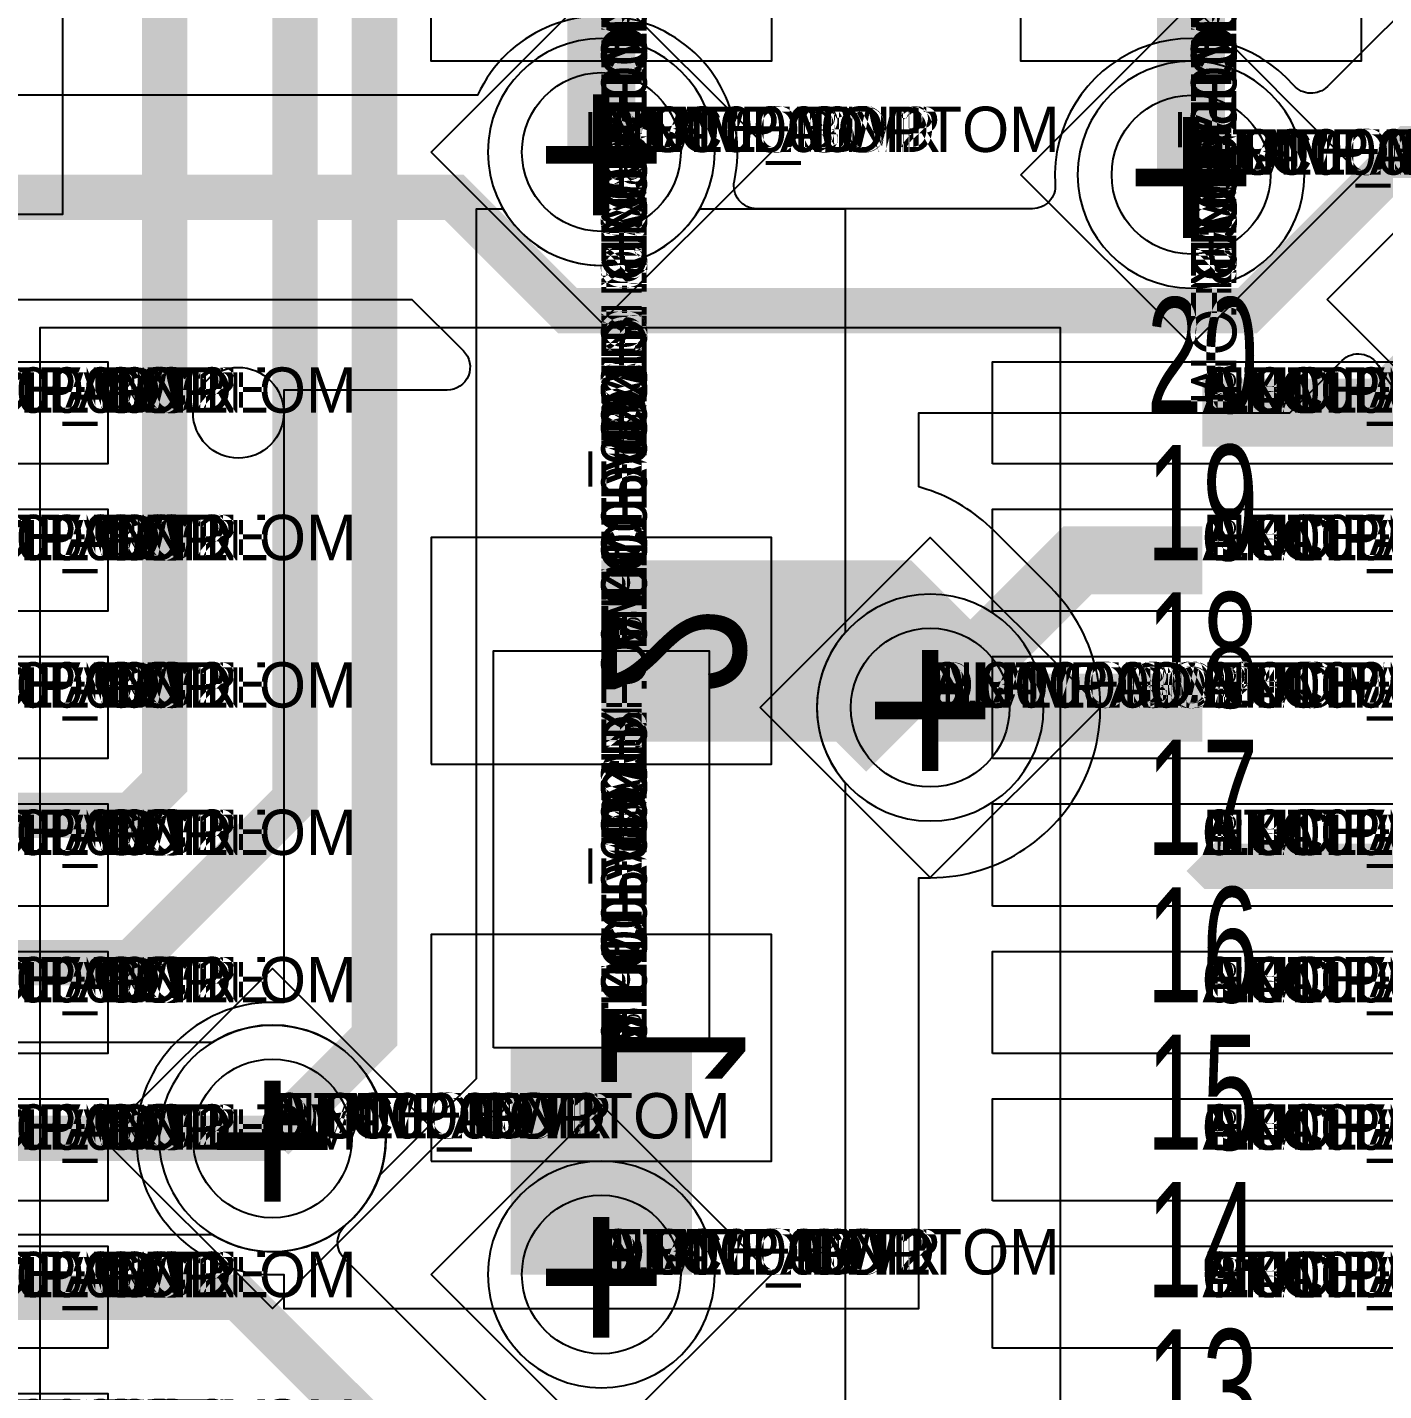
# Model space of a CAD drawing. Extents: x 0 to 323, y 0 to 320.
# Drawn here: x 92.27 to 98.25, y 82.39 to 88.4 of the extents above; entities that cross this region are included whole.
import ezdxf
from ezdxf.enums import TextEntityAlignment as Align

# ---------------------------------------------------------------- set-up
doc = ezdxf.new("R2010")
doc.units = 0
doc.header["$MEASUREMENT"] = 0
doc.layers.get('0').update_dxf_attribs({"linetype": 'CONTINUOUS'})
for name, color, linetype in [('CDN_FIGURES', 7, 'CONTINUOUS'), ('ETCH_BOTTOM', 7, 'CONTINUOUS'), ('ETCH_GND', 3, 'CONTINUOUS'), ('ETCH_INT1', 4, 'CONTINUOUS'), ('ETCH_INT2', 5, 'CONTINUOUS'), ('ETCH_PWR', 6, 'CONTINUOUS'), ('ETCH_TOP', 2, 'CONTINUOUS'), ('MANUFACTURING_NCLEGEND-1-6', 8, 'CONTINUOUS'), ('PACKAGE_GEOMETRY_ASSEMBLY_TOP', 11, 'CONTINUOUS'), ('PACKAGE_GEOMETRY_PIN_NUMBER', 9, 'CONTINUOUS')]:
    doc.layers.add(name, color=color, linetype=linetype)

# ---------------------------------------------------------------- blocks, each defined once
blk = doc.blocks.new('PAD_INFO')
for tag in ['SHAPE_TYPE', 'PAD_HEIGHT', 'PAD_LAYER', 'PAD_TYPE', 'PAD_WIDTH']:
    blk.add_attdef(tag, (0, 0), '', height=0.2)
at = {"flags": 2}
blk.add_attdef('CDN_TYPE', (0, 0), '', height=0.2, dxfattribs=at)
blk = doc.blocks.new('DRILL_INFO')
at = {"flags": 2}
blk.add_attdef('CDN_TYPE', (0, 0), '', height=0.2, dxfattribs=at)
for tag in ['FSHAPE', 'FCHAR', 'DRILL_HEIGHT', 'DIAMETER', 'PLATED', 'DRILL_WIDTH']:
    blk.add_attdef(tag, (0, 0), '', height=0.2)
blk = doc.blocks.new('VIA0700X0300')
at = {"layer": 'ETCH_BOTTOM'}
blk.add_circle((0, 0), 0.35, dxfattribs=at)
at = {"layer": 'ETCH_GND'}
blk.add_circle((0, 0), 0.35, dxfattribs=at)
at = {"layer": 'ETCH_INT1'}
blk.add_circle((0, 0), 0.35, dxfattribs=at)
at = {"layer": 'ETCH_INT2'}
blk.add_circle((0, 0), 0.35, dxfattribs=at)
at = {"layer": 'ETCH_PWR'}
blk.add_circle((0, 0), 0.35, dxfattribs=at)
at = {"layer": 'ETCH_TOP'}
blk.add_circle((0, 0), 0.35, dxfattribs=at)
ref = blk.add_blockref('PAD_INFO', (0, 0))
ref.add_attrib('PAD_LAYER', 'ETCH_TOP', (0, 0), dxfattribs={"height": 0.2})
ref.add_attrib('SHAPE_TYPE', 'NULL', (0, 0), dxfattribs={"height": 0.2})
ref.add_attrib('PAD_TYPE', 'ANTIPAD', (0, 0), dxfattribs={"height": 0.2})
ref.add_attrib('PAD_WIDTH', '0.000000', (0, 0), dxfattribs={"height": 0.2})
ref.add_attrib('PAD_HEIGHT', '0.000000', (0, 0), dxfattribs={"height": 0.2})
ref = blk.add_blockref('PAD_INFO', (0, 0))
ref.add_attrib('PAD_LAYER', 'ETCH_GND', (0, 0), dxfattribs={"height": 0.2})
ref.add_attrib('SHAPE_TYPE', 'NULL', (0, 0), dxfattribs={"height": 0.2})
ref.add_attrib('PAD_TYPE', 'ANTIPAD', (0, 0), dxfattribs={"height": 0.2})
ref.add_attrib('PAD_WIDTH', '0.000000', (0, 0), dxfattribs={"height": 0.2})
ref.add_attrib('PAD_HEIGHT', '0.000000', (0, 0), dxfattribs={"height": 0.2})
ref = blk.add_blockref('PAD_INFO', (0, 0))
ref.add_attrib('PAD_LAYER', 'ETCH_INT1', (0, 0), dxfattribs={"height": 0.2})
ref.add_attrib('SHAPE_TYPE', 'NULL', (0, 0), dxfattribs={"height": 0.2})
ref.add_attrib('PAD_TYPE', 'ANTIPAD', (0, 0), dxfattribs={"height": 0.2})
ref.add_attrib('PAD_WIDTH', '0.000000', (0, 0), dxfattribs={"height": 0.2})
ref.add_attrib('PAD_HEIGHT', '0.000000', (0, 0), dxfattribs={"height": 0.2})
ref = blk.add_blockref('PAD_INFO', (0, 0))
ref.add_attrib('PAD_LAYER', 'ETCH_INT2', (0, 0), dxfattribs={"height": 0.2})
ref.add_attrib('SHAPE_TYPE', 'NULL', (0, 0), dxfattribs={"height": 0.2})
ref.add_attrib('PAD_TYPE', 'ANTIPAD', (0, 0), dxfattribs={"height": 0.2})
ref.add_attrib('PAD_WIDTH', '0.000000', (0, 0), dxfattribs={"height": 0.2})
ref.add_attrib('PAD_HEIGHT', '0.000000', (0, 0), dxfattribs={"height": 0.2})
ref = blk.add_blockref('PAD_INFO', (0, 0))
ref.add_attrib('PAD_LAYER', 'ETCH_PWR', (0, 0), dxfattribs={"height": 0.2})
ref.add_attrib('SHAPE_TYPE', 'NULL', (0, 0), dxfattribs={"height": 0.2})
ref.add_attrib('PAD_TYPE', 'ANTIPAD', (0, 0), dxfattribs={"height": 0.2})
ref.add_attrib('PAD_WIDTH', '0.000000', (0, 0), dxfattribs={"height": 0.2})
ref.add_attrib('PAD_HEIGHT', '0.000000', (0, 0), dxfattribs={"height": 0.2})
ref = blk.add_blockref('PAD_INFO', (0, 0))
ref.add_attrib('PAD_LAYER', 'ETCH_BOTTOM', (0, 0), dxfattribs={"height": 0.2})
ref.add_attrib('SHAPE_TYPE', 'NULL', (0, 0), dxfattribs={"height": 0.2})
ref.add_attrib('PAD_TYPE', 'ANTIPAD', (0, 0), dxfattribs={"height": 0.2})
ref.add_attrib('PAD_WIDTH', '0.000000', (0, 0), dxfattribs={"height": 0.2})
ref.add_attrib('PAD_HEIGHT', '0.000000', (0, 0), dxfattribs={"height": 0.2})
ref = blk.add_blockref('PAD_INFO', (0, 0))
ref.add_attrib('PAD_LAYER', 'ETCH_TOP', (0, 0), dxfattribs={"height": 0.2})
ref.add_attrib('SHAPE_TYPE', 'NULL', (0, 0), dxfattribs={"height": 0.2})
ref.add_attrib('PAD_TYPE', 'THERMAL', (0, 0), dxfattribs={"height": 0.2})
ref.add_attrib('PAD_WIDTH', '0.000000', (0, 0), dxfattribs={"height": 0.2})
ref.add_attrib('PAD_HEIGHT', '0.000000', (0, 0), dxfattribs={"height": 0.2})
ref = blk.add_blockref('PAD_INFO', (0, 0))
ref.add_attrib('PAD_LAYER', 'ETCH_GND', (0, 0), dxfattribs={"height": 0.2})
ref.add_attrib('SHAPE_TYPE', 'NULL', (0, 0), dxfattribs={"height": 0.2})
ref.add_attrib('PAD_TYPE', 'THERMAL', (0, 0), dxfattribs={"height": 0.2})
ref.add_attrib('PAD_WIDTH', '0.000000', (0, 0), dxfattribs={"height": 0.2})
ref.add_attrib('PAD_HEIGHT', '0.000000', (0, 0), dxfattribs={"height": 0.2})
ref = blk.add_blockref('PAD_INFO', (0, 0))
ref.add_attrib('PAD_LAYER', 'ETCH_INT1', (0, 0), dxfattribs={"height": 0.2})
ref.add_attrib('SHAPE_TYPE', 'NULL', (0, 0), dxfattribs={"height": 0.2})
ref.add_attrib('PAD_TYPE', 'THERMAL', (0, 0), dxfattribs={"height": 0.2})
ref.add_attrib('PAD_WIDTH', '0.000000', (0, 0), dxfattribs={"height": 0.2})
ref.add_attrib('PAD_HEIGHT', '0.000000', (0, 0), dxfattribs={"height": 0.2})
ref = blk.add_blockref('PAD_INFO', (0, 0))
ref.add_attrib('PAD_LAYER', 'ETCH_INT2', (0, 0), dxfattribs={"height": 0.2})
ref.add_attrib('SHAPE_TYPE', 'NULL', (0, 0), dxfattribs={"height": 0.2})
ref.add_attrib('PAD_TYPE', 'THERMAL', (0, 0), dxfattribs={"height": 0.2})
ref.add_attrib('PAD_WIDTH', '0.000000', (0, 0), dxfattribs={"height": 0.2})
ref.add_attrib('PAD_HEIGHT', '0.000000', (0, 0), dxfattribs={"height": 0.2})
ref = blk.add_blockref('PAD_INFO', (0, 0))
ref.add_attrib('PAD_LAYER', 'ETCH_PWR', (0, 0), dxfattribs={"height": 0.2})
ref.add_attrib('SHAPE_TYPE', 'NULL', (0, 0), dxfattribs={"height": 0.2})
ref.add_attrib('PAD_TYPE', 'THERMAL', (0, 0), dxfattribs={"height": 0.2})
ref.add_attrib('PAD_WIDTH', '0.000000', (0, 0), dxfattribs={"height": 0.2})
ref.add_attrib('PAD_HEIGHT', '0.000000', (0, 0), dxfattribs={"height": 0.2})
ref = blk.add_blockref('PAD_INFO', (0, 0))
ref.add_attrib('PAD_LAYER', 'ETCH_BOTTOM', (0, 0), dxfattribs={"height": 0.2})
ref.add_attrib('SHAPE_TYPE', 'NULL', (0, 0), dxfattribs={"height": 0.2})
ref.add_attrib('PAD_TYPE', 'THERMAL', (0, 0), dxfattribs={"height": 0.2})
ref.add_attrib('PAD_WIDTH', '0.000000', (0, 0), dxfattribs={"height": 0.2})
ref.add_attrib('PAD_HEIGHT', '0.000000', (0, 0), dxfattribs={"height": 0.2})
ref = blk.add_blockref('PAD_INFO', (0, 0))
ref.add_attrib('PAD_LAYER', 'ETCH_TOP', (0, 0), dxfattribs={"height": 0.2})
ref.add_attrib('SHAPE_TYPE', 'CIRCLE', (0, 0), dxfattribs={"height": 0.2})
ref.add_attrib('PAD_TYPE', 'REGULAR', (0, 0), dxfattribs={"height": 0.2})
ref.add_attrib('PAD_WIDTH', '0.700000', (0, 0), dxfattribs={"height": 0.2})
ref.add_attrib('PAD_HEIGHT', '0.700000', (0, 0), dxfattribs={"height": 0.2})
ref = blk.add_blockref('PAD_INFO', (0, 0))
ref.add_attrib('PAD_LAYER', 'ETCH_GND', (0, 0), dxfattribs={"height": 0.2})
ref.add_attrib('SHAPE_TYPE', 'CIRCLE', (0, 0), dxfattribs={"height": 0.2})
ref.add_attrib('PAD_TYPE', 'REGULAR', (0, 0), dxfattribs={"height": 0.2})
ref.add_attrib('PAD_WIDTH', '0.700000', (0, 0), dxfattribs={"height": 0.2})
ref.add_attrib('PAD_HEIGHT', '0.700000', (0, 0), dxfattribs={"height": 0.2})
ref = blk.add_blockref('PAD_INFO', (0, 0))
ref.add_attrib('PAD_LAYER', 'ETCH_INT1', (0, 0), dxfattribs={"height": 0.2})
ref.add_attrib('SHAPE_TYPE', 'CIRCLE', (0, 0), dxfattribs={"height": 0.2})
ref.add_attrib('PAD_TYPE', 'REGULAR', (0, 0), dxfattribs={"height": 0.2})
ref.add_attrib('PAD_WIDTH', '0.700000', (0, 0), dxfattribs={"height": 0.2})
ref.add_attrib('PAD_HEIGHT', '0.700000', (0, 0), dxfattribs={"height": 0.2})
ref = blk.add_blockref('PAD_INFO', (0, 0))
ref.add_attrib('PAD_LAYER', 'ETCH_INT2', (0, 0), dxfattribs={"height": 0.2})
ref.add_attrib('SHAPE_TYPE', 'CIRCLE', (0, 0), dxfattribs={"height": 0.2})
ref.add_attrib('PAD_TYPE', 'REGULAR', (0, 0), dxfattribs={"height": 0.2})
ref.add_attrib('PAD_WIDTH', '0.700000', (0, 0), dxfattribs={"height": 0.2})
ref.add_attrib('PAD_HEIGHT', '0.700000', (0, 0), dxfattribs={"height": 0.2})
ref = blk.add_blockref('PAD_INFO', (0, 0))
ref.add_attrib('PAD_LAYER', 'ETCH_PWR', (0, 0), dxfattribs={"height": 0.2})
ref.add_attrib('SHAPE_TYPE', 'CIRCLE', (0, 0), dxfattribs={"height": 0.2})
ref.add_attrib('PAD_TYPE', 'REGULAR', (0, 0), dxfattribs={"height": 0.2})
ref.add_attrib('PAD_WIDTH', '0.700000', (0, 0), dxfattribs={"height": 0.2})
ref.add_attrib('PAD_HEIGHT', '0.700000', (0, 0), dxfattribs={"height": 0.2})
ref = blk.add_blockref('PAD_INFO', (0, 0))
ref.add_attrib('PAD_LAYER', 'ETCH_BOTTOM', (0, 0), dxfattribs={"height": 0.2})
ref.add_attrib('SHAPE_TYPE', 'CIRCLE', (0, 0), dxfattribs={"height": 0.2})
ref.add_attrib('PAD_TYPE', 'REGULAR', (0, 0), dxfattribs={"height": 0.2})
ref.add_attrib('PAD_WIDTH', '0.700000', (0, 0), dxfattribs={"height": 0.2})
ref.add_attrib('PAD_HEIGHT', '0.700000', (0, 0), dxfattribs={"height": 0.2})
ref = blk.add_blockref('DRILL_INFO', (0, 0))
ref.add_attrib('DIAMETER', '0.300000', (0, 0), dxfattribs={"height": 0.2})
ref.add_attrib('PLATED', 'PLATED', (0, 0), dxfattribs={"height": 0.2})
ref.add_attrib('FSHAPE', 'DIAMOND', (0, 0), dxfattribs={"height": 0.2})
ref.add_attrib('FCHAR', '+', (0, 0), dxfattribs={"height": 0.2})
ref.add_attrib('DRILL_WIDTH', '1.500000', (0, 0), dxfattribs={"height": 0.2})
ref.add_attrib('DRILL_HEIGHT', '1.500000', (0, 0), dxfattribs={"height": 0.2})
for tag in ['CDN_TYPE', 'PIN']:
    blk.add_attdef(tag, (0, 0), '', height=0.2)
at = {"flags": 2}
for tag in ['PSTKNAME', 'BBV']:
    blk.add_attdef(tag, (0, 0), '', height=0.2, dxfattribs=at)
blk = doc.blocks.new('FIGURE_DIAMOND')
at = {"layer": 'CDN_FIGURES'}
blk.add_lwpolyline([(-0.5, 0), (0, 0.5), (0.5, 0), (0, -0.5)], close=True, dxfattribs=at)
blk = doc.blocks.new('RC1850X0450TS_NS')
at = {"layer": 'ETCH_TOP'}
blk.add_lwpolyline([(-0.925, -0.225), (-0.925, 0.225), (0.925, 0.225), (0.925, -0.225)], close=True, dxfattribs=at)
ref = blk.add_blockref('PAD_INFO', (0, 0))
ref.add_attrib('PAD_LAYER', 'ETCH_TOP', (0, 0), dxfattribs={"height": 0.2})
ref.add_attrib('SHAPE_TYPE', 'NULL', (0, 0), dxfattribs={"height": 0.2})
ref.add_attrib('PAD_TYPE', 'ANTIPAD', (0, 0), dxfattribs={"height": 0.2})
ref.add_attrib('PAD_WIDTH', '0.000000', (0, 0), dxfattribs={"height": 0.2})
ref.add_attrib('PAD_HEIGHT', '0.000000', (0, 0), dxfattribs={"height": 0.2})
ref = blk.add_blockref('PAD_INFO', (0, 0))
ref.add_attrib('PAD_LAYER', 'ETCH_GND', (0, 0), dxfattribs={"height": 0.2})
ref.add_attrib('SHAPE_TYPE', 'NULL', (0, 0), dxfattribs={"height": 0.2})
ref.add_attrib('PAD_TYPE', 'ANTIPAD', (0, 0), dxfattribs={"height": 0.2})
ref.add_attrib('PAD_WIDTH', '0.000000', (0, 0), dxfattribs={"height": 0.2})
ref.add_attrib('PAD_HEIGHT', '0.000000', (0, 0), dxfattribs={"height": 0.2})
ref = blk.add_blockref('PAD_INFO', (0, 0))
ref.add_attrib('PAD_LAYER', 'ETCH_INT1', (0, 0), dxfattribs={"height": 0.2})
ref.add_attrib('SHAPE_TYPE', 'NULL', (0, 0), dxfattribs={"height": 0.2})
ref.add_attrib('PAD_TYPE', 'ANTIPAD', (0, 0), dxfattribs={"height": 0.2})
ref.add_attrib('PAD_WIDTH', '0.000000', (0, 0), dxfattribs={"height": 0.2})
ref.add_attrib('PAD_HEIGHT', '0.000000', (0, 0), dxfattribs={"height": 0.2})
ref = blk.add_blockref('PAD_INFO', (0, 0))
ref.add_attrib('PAD_LAYER', 'ETCH_INT2', (0, 0), dxfattribs={"height": 0.2})
ref.add_attrib('SHAPE_TYPE', 'NULL', (0, 0), dxfattribs={"height": 0.2})
ref.add_attrib('PAD_TYPE', 'ANTIPAD', (0, 0), dxfattribs={"height": 0.2})
ref.add_attrib('PAD_WIDTH', '0.000000', (0, 0), dxfattribs={"height": 0.2})
ref.add_attrib('PAD_HEIGHT', '0.000000', (0, 0), dxfattribs={"height": 0.2})
ref = blk.add_blockref('PAD_INFO', (0, 0))
ref.add_attrib('PAD_LAYER', 'ETCH_PWR', (0, 0), dxfattribs={"height": 0.2})
ref.add_attrib('SHAPE_TYPE', 'NULL', (0, 0), dxfattribs={"height": 0.2})
ref.add_attrib('PAD_TYPE', 'ANTIPAD', (0, 0), dxfattribs={"height": 0.2})
ref.add_attrib('PAD_WIDTH', '0.000000', (0, 0), dxfattribs={"height": 0.2})
ref.add_attrib('PAD_HEIGHT', '0.000000', (0, 0), dxfattribs={"height": 0.2})
ref = blk.add_blockref('PAD_INFO', (0, 0))
ref.add_attrib('PAD_LAYER', 'ETCH_BOTTOM', (0, 0), dxfattribs={"height": 0.2})
ref.add_attrib('SHAPE_TYPE', 'NULL', (0, 0), dxfattribs={"height": 0.2})
ref.add_attrib('PAD_TYPE', 'ANTIPAD', (0, 0), dxfattribs={"height": 0.2})
ref.add_attrib('PAD_WIDTH', '0.000000', (0, 0), dxfattribs={"height": 0.2})
ref.add_attrib('PAD_HEIGHT', '0.000000', (0, 0), dxfattribs={"height": 0.2})
ref = blk.add_blockref('PAD_INFO', (0, 0))
ref.add_attrib('PAD_LAYER', 'ETCH_TOP', (0, 0), dxfattribs={"height": 0.2})
ref.add_attrib('SHAPE_TYPE', 'NULL', (0, 0), dxfattribs={"height": 0.2})
ref.add_attrib('PAD_TYPE', 'THERMAL', (0, 0), dxfattribs={"height": 0.2})
ref.add_attrib('PAD_WIDTH', '0.000000', (0, 0), dxfattribs={"height": 0.2})
ref.add_attrib('PAD_HEIGHT', '0.000000', (0, 0), dxfattribs={"height": 0.2})
ref = blk.add_blockref('PAD_INFO', (0, 0))
ref.add_attrib('PAD_LAYER', 'ETCH_GND', (0, 0), dxfattribs={"height": 0.2})
ref.add_attrib('SHAPE_TYPE', 'NULL', (0, 0), dxfattribs={"height": 0.2})
ref.add_attrib('PAD_TYPE', 'THERMAL', (0, 0), dxfattribs={"height": 0.2})
ref.add_attrib('PAD_WIDTH', '0.000000', (0, 0), dxfattribs={"height": 0.2})
ref.add_attrib('PAD_HEIGHT', '0.000000', (0, 0), dxfattribs={"height": 0.2})
ref = blk.add_blockref('PAD_INFO', (0, 0))
ref.add_attrib('PAD_LAYER', 'ETCH_INT1', (0, 0), dxfattribs={"height": 0.2})
ref.add_attrib('SHAPE_TYPE', 'NULL', (0, 0), dxfattribs={"height": 0.2})
ref.add_attrib('PAD_TYPE', 'THERMAL', (0, 0), dxfattribs={"height": 0.2})
ref.add_attrib('PAD_WIDTH', '0.000000', (0, 0), dxfattribs={"height": 0.2})
ref.add_attrib('PAD_HEIGHT', '0.000000', (0, 0), dxfattribs={"height": 0.2})
ref = blk.add_blockref('PAD_INFO', (0, 0))
ref.add_attrib('PAD_LAYER', 'ETCH_INT2', (0, 0), dxfattribs={"height": 0.2})
ref.add_attrib('SHAPE_TYPE', 'NULL', (0, 0), dxfattribs={"height": 0.2})
ref.add_attrib('PAD_TYPE', 'THERMAL', (0, 0), dxfattribs={"height": 0.2})
ref.add_attrib('PAD_WIDTH', '0.000000', (0, 0), dxfattribs={"height": 0.2})
ref.add_attrib('PAD_HEIGHT', '0.000000', (0, 0), dxfattribs={"height": 0.2})
ref = blk.add_blockref('PAD_INFO', (0, 0))
ref.add_attrib('PAD_LAYER', 'ETCH_PWR', (0, 0), dxfattribs={"height": 0.2})
ref.add_attrib('SHAPE_TYPE', 'NULL', (0, 0), dxfattribs={"height": 0.2})
ref.add_attrib('PAD_TYPE', 'THERMAL', (0, 0), dxfattribs={"height": 0.2})
ref.add_attrib('PAD_WIDTH', '0.000000', (0, 0), dxfattribs={"height": 0.2})
ref.add_attrib('PAD_HEIGHT', '0.000000', (0, 0), dxfattribs={"height": 0.2})
ref = blk.add_blockref('PAD_INFO', (0, 0))
ref.add_attrib('PAD_LAYER', 'ETCH_BOTTOM', (0, 0), dxfattribs={"height": 0.2})
ref.add_attrib('SHAPE_TYPE', 'NULL', (0, 0), dxfattribs={"height": 0.2})
ref.add_attrib('PAD_TYPE', 'THERMAL', (0, 0), dxfattribs={"height": 0.2})
ref.add_attrib('PAD_WIDTH', '0.000000', (0, 0), dxfattribs={"height": 0.2})
ref.add_attrib('PAD_HEIGHT', '0.000000', (0, 0), dxfattribs={"height": 0.2})
ref = blk.add_blockref('PAD_INFO', (0, 0))
ref.add_attrib('PAD_LAYER', 'ETCH_TOP', (0, 0), dxfattribs={"height": 0.2})
ref.add_attrib('SHAPE_TYPE', 'RECTANGLE', (0, 0), dxfattribs={"height": 0.2})
ref.add_attrib('PAD_TYPE', 'REGULAR', (0, 0), dxfattribs={"height": 0.2})
ref.add_attrib('PAD_WIDTH', '1.850000', (0, 0), dxfattribs={"height": 0.2})
ref.add_attrib('PAD_HEIGHT', '0.450000', (0, 0), dxfattribs={"height": 0.2})
ref = blk.add_blockref('PAD_INFO', (0, 0))
ref.add_attrib('PAD_LAYER', 'ETCH_GND', (0, 0), dxfattribs={"height": 0.2})
ref.add_attrib('SHAPE_TYPE', 'NULL', (0, 0), dxfattribs={"height": 0.2})
ref.add_attrib('PAD_TYPE', 'REGULAR', (0, 0), dxfattribs={"height": 0.2})
ref.add_attrib('PAD_WIDTH', '0.000000', (0, 0), dxfattribs={"height": 0.2})
ref.add_attrib('PAD_HEIGHT', '0.000000', (0, 0), dxfattribs={"height": 0.2})
ref = blk.add_blockref('PAD_INFO', (0, 0))
ref.add_attrib('PAD_LAYER', 'ETCH_INT1', (0, 0), dxfattribs={"height": 0.2})
ref.add_attrib('SHAPE_TYPE', 'NULL', (0, 0), dxfattribs={"height": 0.2})
ref.add_attrib('PAD_TYPE', 'REGULAR', (0, 0), dxfattribs={"height": 0.2})
ref.add_attrib('PAD_WIDTH', '0.000000', (0, 0), dxfattribs={"height": 0.2})
ref.add_attrib('PAD_HEIGHT', '0.000000', (0, 0), dxfattribs={"height": 0.2})
ref = blk.add_blockref('PAD_INFO', (0, 0))
ref.add_attrib('PAD_LAYER', 'ETCH_INT2', (0, 0), dxfattribs={"height": 0.2})
ref.add_attrib('SHAPE_TYPE', 'NULL', (0, 0), dxfattribs={"height": 0.2})
ref.add_attrib('PAD_TYPE', 'REGULAR', (0, 0), dxfattribs={"height": 0.2})
ref.add_attrib('PAD_WIDTH', '0.000000', (0, 0), dxfattribs={"height": 0.2})
ref.add_attrib('PAD_HEIGHT', '0.000000', (0, 0), dxfattribs={"height": 0.2})
ref = blk.add_blockref('PAD_INFO', (0, 0))
ref.add_attrib('PAD_LAYER', 'ETCH_PWR', (0, 0), dxfattribs={"height": 0.2})
ref.add_attrib('SHAPE_TYPE', 'NULL', (0, 0), dxfattribs={"height": 0.2})
ref.add_attrib('PAD_TYPE', 'REGULAR', (0, 0), dxfattribs={"height": 0.2})
ref.add_attrib('PAD_WIDTH', '0.000000', (0, 0), dxfattribs={"height": 0.2})
ref.add_attrib('PAD_HEIGHT', '0.000000', (0, 0), dxfattribs={"height": 0.2})
ref = blk.add_blockref('PAD_INFO', (0, 0))
ref.add_attrib('PAD_LAYER', 'ETCH_BOTTOM', (0, 0), dxfattribs={"height": 0.2})
ref.add_attrib('SHAPE_TYPE', 'NULL', (0, 0), dxfattribs={"height": 0.2})
ref.add_attrib('PAD_TYPE', 'REGULAR', (0, 0), dxfattribs={"height": 0.2})
ref.add_attrib('PAD_WIDTH', '0.000000', (0, 0), dxfattribs={"height": 0.2})
ref.add_attrib('PAD_HEIGHT', '0.000000', (0, 0), dxfattribs={"height": 0.2})
ref = blk.add_blockref('DRILL_INFO', (0, 0))
ref.add_attrib('DIAMETER', '0.000000', (0, 0), dxfattribs={"height": 0.2})
ref.add_attrib('PLATED', 'PLATED', (0, 0), dxfattribs={"height": 0.2})
ref.add_attrib('FSHAPE', 'NULL', (0, 0), dxfattribs={"height": 0.2})
ref.add_attrib('DRILL_WIDTH', '0.000000', (0, 0), dxfattribs={"height": 0.2})
ref.add_attrib('DRILL_HEIGHT', '0.000000', (0, 0), dxfattribs={"height": 0.2})
for tag in ['CDN_TYPE', 'PIN']:
    blk.add_attdef(tag, (0, 0), '', height=0.2)
at = {"flags": 2}
for tag in ['PSTKNAME', 'BBV']:
    blk.add_attdef(tag, (0, 0), '', height=0.2, dxfattribs=at)
blk = doc.blocks.new('F152')
at = {"layer": 'PACKAGE_GEOMETRY_ASSEMBLY_TOP'}
blk.add_lwpolyline([(0.625, -6.225), (5.125, -6.225), (5.125, 0.375), (0.625, 0.375)], close=True, dxfattribs=at)
blk.add_lwpolyline([(1.5, 0.2, -0.414214), (1.7, 0, -0.414214), (1.5, -0.2, -0.414214), (1.3, 0, -0.414214), (1.5, 0.2)], format="xyb", close=True, dxfattribs=at)
at = {"layer": 'ETCH_TOP'}
ref = blk.add_blockref('RC1850X0450TS_NS', (0, 0), dxfattribs=at)
ref.add_attrib('CDN_TYPE', 'PIN', (0, 0), dxfattribs={"height": 0.2})
ref.add_attrib('PIN', '1', (0, 0), dxfattribs={"height": 0.2})
ref = blk.add_blockref('RC1850X0450TS_NS', (0, -5.85), dxfattribs=at)
ref.add_attrib('CDN_TYPE', 'PIN', (0, 0), dxfattribs={"height": 0.2})
ref.add_attrib('PIN', '10', (0, 0), dxfattribs={"height": 0.2})
ref = blk.add_blockref('RC1850X0450TS_NS', (0, -5.2), dxfattribs=at)
ref.add_attrib('CDN_TYPE', 'PIN', (0, 0), dxfattribs={"height": 0.2})
ref.add_attrib('PIN', '9', (0, 0), dxfattribs={"height": 0.2})
ref = blk.add_blockref('RC1850X0450TS_NS', (0, -4.55), dxfattribs=at)
ref.add_attrib('CDN_TYPE', 'PIN', (0, 0), dxfattribs={"height": 0.2})
ref.add_attrib('PIN', '8', (0, 0), dxfattribs={"height": 0.2})
ref = blk.add_blockref('RC1850X0450TS_NS', (0, -3.25), dxfattribs=at)
ref.add_attrib('CDN_TYPE', 'PIN', (0, 0), dxfattribs={"height": 0.2})
ref.add_attrib('PIN', '6', (0, 0), dxfattribs={"height": 0.2})
ref = blk.add_blockref('RC1850X0450TS_NS', (0, -1.3), dxfattribs=at)
ref.add_attrib('CDN_TYPE', 'PIN', (0, 0), dxfattribs={"height": 0.2})
ref.add_attrib('PIN', '3', (0, 0), dxfattribs={"height": 0.2})
ref = blk.add_blockref('RC1850X0450TS_NS', (0, -0.65), dxfattribs=at)
ref.add_attrib('CDN_TYPE', 'PIN', (0, 0), dxfattribs={"height": 0.2})
ref.add_attrib('PIN', '2', (0, 0), dxfattribs={"height": 0.2})
ref = blk.add_blockref('RC1850X0450TS_NS', (0, -3.9), dxfattribs=at)
ref.add_attrib('CDN_TYPE', 'PIN', (0, 0), dxfattribs={"height": 0.2})
ref.add_attrib('PIN', '7', (0, 0), dxfattribs={"height": 0.2})
ref = blk.add_blockref('RC1850X0450TS_NS', (0, -2.6), dxfattribs=at)
ref.add_attrib('CDN_TYPE', 'PIN', (0, 0), dxfattribs={"height": 0.2})
ref.add_attrib('PIN', '5', (0, 0), dxfattribs={"height": 0.2})
ref = blk.add_blockref('RC1850X0450TS_NS', (0, -1.95), dxfattribs=at)
ref.add_attrib('CDN_TYPE', 'PIN', (0, 0), dxfattribs={"height": 0.2})
ref.add_attrib('PIN', '4', (0, 0), dxfattribs={"height": 0.2})
for p in [(5.75, 0), (5.75, -0.65), (5.75, -1.3), (5.75, -2.6), (5.75, -1.95), (5.75, -3.25), (5.75, -3.9)]:
    blk.add_blockref('RC1850X0450TS_NS', p, dxfattribs=at)
at = {"flags": 2}
for tag in ['SYMBOL_TYPE', 'CDN_TYPE', 'REFDES']:
    blk.add_attdef(tag, (0, 0), '', height=0.2, dxfattribs=at)
blk = doc.blocks.new('RC1000X1500TS')
at = {"layer": 'ETCH_TOP'}
blk.add_lwpolyline([(-0.5, -0.75), (-0.5, 0.75), (0.5, 0.75), (0.5, -0.75)], close=True, dxfattribs=at)
ref = blk.add_blockref('PAD_INFO', (0, 0))
ref.add_attrib('PAD_LAYER', 'ETCH_TOP', (0, 0), dxfattribs={"height": 0.2})
ref.add_attrib('SHAPE_TYPE', 'NULL', (0, 0), dxfattribs={"height": 0.2})
ref.add_attrib('PAD_TYPE', 'ANTIPAD', (0, 0), dxfattribs={"height": 0.2})
ref.add_attrib('PAD_WIDTH', '0.000000', (0, 0), dxfattribs={"height": 0.2})
ref.add_attrib('PAD_HEIGHT', '0.000000', (0, 0), dxfattribs={"height": 0.2})
ref = blk.add_blockref('PAD_INFO', (0, 0))
ref.add_attrib('PAD_LAYER', 'ETCH_GND', (0, 0), dxfattribs={"height": 0.2})
ref.add_attrib('SHAPE_TYPE', 'NULL', (0, 0), dxfattribs={"height": 0.2})
ref.add_attrib('PAD_TYPE', 'ANTIPAD', (0, 0), dxfattribs={"height": 0.2})
ref.add_attrib('PAD_WIDTH', '0.000000', (0, 0), dxfattribs={"height": 0.2})
ref.add_attrib('PAD_HEIGHT', '0.000000', (0, 0), dxfattribs={"height": 0.2})
ref = blk.add_blockref('PAD_INFO', (0, 0))
ref.add_attrib('PAD_LAYER', 'ETCH_INT1', (0, 0), dxfattribs={"height": 0.2})
ref.add_attrib('SHAPE_TYPE', 'NULL', (0, 0), dxfattribs={"height": 0.2})
ref.add_attrib('PAD_TYPE', 'ANTIPAD', (0, 0), dxfattribs={"height": 0.2})
ref.add_attrib('PAD_WIDTH', '0.000000', (0, 0), dxfattribs={"height": 0.2})
ref.add_attrib('PAD_HEIGHT', '0.000000', (0, 0), dxfattribs={"height": 0.2})
ref = blk.add_blockref('PAD_INFO', (0, 0))
ref.add_attrib('PAD_LAYER', 'ETCH_INT2', (0, 0), dxfattribs={"height": 0.2})
ref.add_attrib('SHAPE_TYPE', 'NULL', (0, 0), dxfattribs={"height": 0.2})
ref.add_attrib('PAD_TYPE', 'ANTIPAD', (0, 0), dxfattribs={"height": 0.2})
ref.add_attrib('PAD_WIDTH', '0.000000', (0, 0), dxfattribs={"height": 0.2})
ref.add_attrib('PAD_HEIGHT', '0.000000', (0, 0), dxfattribs={"height": 0.2})
ref = blk.add_blockref('PAD_INFO', (0, 0))
ref.add_attrib('PAD_LAYER', 'ETCH_PWR', (0, 0), dxfattribs={"height": 0.2})
ref.add_attrib('SHAPE_TYPE', 'NULL', (0, 0), dxfattribs={"height": 0.2})
ref.add_attrib('PAD_TYPE', 'ANTIPAD', (0, 0), dxfattribs={"height": 0.2})
ref.add_attrib('PAD_WIDTH', '0.000000', (0, 0), dxfattribs={"height": 0.2})
ref.add_attrib('PAD_HEIGHT', '0.000000', (0, 0), dxfattribs={"height": 0.2})
ref = blk.add_blockref('PAD_INFO', (0, 0))
ref.add_attrib('PAD_LAYER', 'ETCH_BOTTOM', (0, 0), dxfattribs={"height": 0.2})
ref.add_attrib('SHAPE_TYPE', 'NULL', (0, 0), dxfattribs={"height": 0.2})
ref.add_attrib('PAD_TYPE', 'ANTIPAD', (0, 0), dxfattribs={"height": 0.2})
ref.add_attrib('PAD_WIDTH', '0.000000', (0, 0), dxfattribs={"height": 0.2})
ref.add_attrib('PAD_HEIGHT', '0.000000', (0, 0), dxfattribs={"height": 0.2})
ref = blk.add_blockref('PAD_INFO', (0, 0))
ref.add_attrib('PAD_LAYER', 'ETCH_TOP', (0, 0), dxfattribs={"height": 0.2})
ref.add_attrib('SHAPE_TYPE', 'NULL', (0, 0), dxfattribs={"height": 0.2})
ref.add_attrib('PAD_TYPE', 'THERMAL', (0, 0), dxfattribs={"height": 0.2})
ref.add_attrib('PAD_WIDTH', '0.000000', (0, 0), dxfattribs={"height": 0.2})
ref.add_attrib('PAD_HEIGHT', '0.000000', (0, 0), dxfattribs={"height": 0.2})
ref = blk.add_blockref('PAD_INFO', (0, 0))
ref.add_attrib('PAD_LAYER', 'ETCH_GND', (0, 0), dxfattribs={"height": 0.2})
ref.add_attrib('SHAPE_TYPE', 'NULL', (0, 0), dxfattribs={"height": 0.2})
ref.add_attrib('PAD_TYPE', 'THERMAL', (0, 0), dxfattribs={"height": 0.2})
ref.add_attrib('PAD_WIDTH', '0.000000', (0, 0), dxfattribs={"height": 0.2})
ref.add_attrib('PAD_HEIGHT', '0.000000', (0, 0), dxfattribs={"height": 0.2})
ref = blk.add_blockref('PAD_INFO', (0, 0))
ref.add_attrib('PAD_LAYER', 'ETCH_INT1', (0, 0), dxfattribs={"height": 0.2})
ref.add_attrib('SHAPE_TYPE', 'NULL', (0, 0), dxfattribs={"height": 0.2})
ref.add_attrib('PAD_TYPE', 'THERMAL', (0, 0), dxfattribs={"height": 0.2})
ref.add_attrib('PAD_WIDTH', '0.000000', (0, 0), dxfattribs={"height": 0.2})
ref.add_attrib('PAD_HEIGHT', '0.000000', (0, 0), dxfattribs={"height": 0.2})
ref = blk.add_blockref('PAD_INFO', (0, 0))
ref.add_attrib('PAD_LAYER', 'ETCH_INT2', (0, 0), dxfattribs={"height": 0.2})
ref.add_attrib('SHAPE_TYPE', 'NULL', (0, 0), dxfattribs={"height": 0.2})
ref.add_attrib('PAD_TYPE', 'THERMAL', (0, 0), dxfattribs={"height": 0.2})
ref.add_attrib('PAD_WIDTH', '0.000000', (0, 0), dxfattribs={"height": 0.2})
ref.add_attrib('PAD_HEIGHT', '0.000000', (0, 0), dxfattribs={"height": 0.2})
ref = blk.add_blockref('PAD_INFO', (0, 0))
ref.add_attrib('PAD_LAYER', 'ETCH_PWR', (0, 0), dxfattribs={"height": 0.2})
ref.add_attrib('SHAPE_TYPE', 'NULL', (0, 0), dxfattribs={"height": 0.2})
ref.add_attrib('PAD_TYPE', 'THERMAL', (0, 0), dxfattribs={"height": 0.2})
ref.add_attrib('PAD_WIDTH', '0.000000', (0, 0), dxfattribs={"height": 0.2})
ref.add_attrib('PAD_HEIGHT', '0.000000', (0, 0), dxfattribs={"height": 0.2})
ref = blk.add_blockref('PAD_INFO', (0, 0))
ref.add_attrib('PAD_LAYER', 'ETCH_BOTTOM', (0, 0), dxfattribs={"height": 0.2})
ref.add_attrib('SHAPE_TYPE', 'NULL', (0, 0), dxfattribs={"height": 0.2})
ref.add_attrib('PAD_TYPE', 'THERMAL', (0, 0), dxfattribs={"height": 0.2})
ref.add_attrib('PAD_WIDTH', '0.000000', (0, 0), dxfattribs={"height": 0.2})
ref.add_attrib('PAD_HEIGHT', '0.000000', (0, 0), dxfattribs={"height": 0.2})
ref = blk.add_blockref('PAD_INFO', (0, 0))
ref.add_attrib('PAD_LAYER', 'ETCH_GND', (0, 0), dxfattribs={"height": 0.2})
ref.add_attrib('SHAPE_TYPE', 'NULL', (0, 0), dxfattribs={"height": 0.2})
ref.add_attrib('PAD_TYPE', 'REGULAR', (0, 0), dxfattribs={"height": 0.2})
ref.add_attrib('PAD_WIDTH', '0.000000', (0, 0), dxfattribs={"height": 0.2})
ref.add_attrib('PAD_HEIGHT', '0.000000', (0, 0), dxfattribs={"height": 0.2})
ref = blk.add_blockref('PAD_INFO', (0, 0))
ref.add_attrib('PAD_LAYER', 'ETCH_INT1', (0, 0), dxfattribs={"height": 0.2})
ref.add_attrib('SHAPE_TYPE', 'NULL', (0, 0), dxfattribs={"height": 0.2})
ref.add_attrib('PAD_TYPE', 'REGULAR', (0, 0), dxfattribs={"height": 0.2})
ref.add_attrib('PAD_WIDTH', '0.000000', (0, 0), dxfattribs={"height": 0.2})
ref.add_attrib('PAD_HEIGHT', '0.000000', (0, 0), dxfattribs={"height": 0.2})
ref = blk.add_blockref('PAD_INFO', (0, 0))
ref.add_attrib('PAD_LAYER', 'ETCH_INT2', (0, 0), dxfattribs={"height": 0.2})
ref.add_attrib('SHAPE_TYPE', 'NULL', (0, 0), dxfattribs={"height": 0.2})
ref.add_attrib('PAD_TYPE', 'REGULAR', (0, 0), dxfattribs={"height": 0.2})
ref.add_attrib('PAD_WIDTH', '0.000000', (0, 0), dxfattribs={"height": 0.2})
ref.add_attrib('PAD_HEIGHT', '0.000000', (0, 0), dxfattribs={"height": 0.2})
ref = blk.add_blockref('PAD_INFO', (0, 0))
ref.add_attrib('PAD_LAYER', 'ETCH_PWR', (0, 0), dxfattribs={"height": 0.2})
ref.add_attrib('SHAPE_TYPE', 'NULL', (0, 0), dxfattribs={"height": 0.2})
ref.add_attrib('PAD_TYPE', 'REGULAR', (0, 0), dxfattribs={"height": 0.2})
ref.add_attrib('PAD_WIDTH', '0.000000', (0, 0), dxfattribs={"height": 0.2})
ref.add_attrib('PAD_HEIGHT', '0.000000', (0, 0), dxfattribs={"height": 0.2})
ref = blk.add_blockref('PAD_INFO', (0, 0))
ref.add_attrib('PAD_LAYER', 'ETCH_BOTTOM', (0, 0), dxfattribs={"height": 0.2})
ref.add_attrib('SHAPE_TYPE', 'NULL', (0, 0), dxfattribs={"height": 0.2})
ref.add_attrib('PAD_TYPE', 'REGULAR', (0, 0), dxfattribs={"height": 0.2})
ref.add_attrib('PAD_WIDTH', '0.000000', (0, 0), dxfattribs={"height": 0.2})
ref.add_attrib('PAD_HEIGHT', '0.000000', (0, 0), dxfattribs={"height": 0.2})
ref = blk.add_blockref('DRILL_INFO', (0, 0))
ref.add_attrib('DIAMETER', '0.000000', (0, 0), dxfattribs={"height": 0.2})
ref.add_attrib('PLATED', 'PLATED', (0, 0), dxfattribs={"height": 0.2})
ref.add_attrib('FSHAPE', 'NULL', (0, 0), dxfattribs={"height": 0.2})
ref.add_attrib('DRILL_WIDTH', '0.000000', (0, 0), dxfattribs={"height": 0.2})
ref.add_attrib('DRILL_HEIGHT', '0.000000', (0, 0), dxfattribs={"height": 0.2})
ref = blk.add_blockref('PAD_INFO', (0, 0))
ref.add_attrib('PAD_LAYER', 'ETCH_TOP', (0, 0), dxfattribs={"height": 0.2})
ref.add_attrib('SHAPE_TYPE', 'RECTANGLE', (0, 0), dxfattribs={"height": 0.2})
ref.add_attrib('PAD_TYPE', 'REGULAR', (0, 0), dxfattribs={"height": 0.2})
ref.add_attrib('PAD_WIDTH', '1.000000', (0, 0), dxfattribs={"height": 0.2})
ref.add_attrib('PAD_HEIGHT', '1.500000', (0, 0), dxfattribs={"height": 0.2})
for tag in ['CDN_TYPE', 'PIN']:
    blk.add_attdef(tag, (0, 0), '', height=0.2)
at = {"flags": 2}
for tag in ['PSTKNAME', 'BBV']:
    blk.add_attdef(tag, (0, 0), '', height=0.2, dxfattribs=at)
blk = doc.blocks.new('F56')
at = {"layer": 'PACKAGE_GEOMETRY_ASSEMBLY_TOP'}
blk.add_lwpolyline([(0, -0.475), (1.75, -0.475), (1.75, 0.475), (0, 0.475)], close=True, dxfattribs=at)
at = {"layer": 'ETCH_TOP'}
ref = blk.add_blockref('RC1000X1500TS', (0, 0), dxfattribs=at)
ref.add_attrib('CDN_TYPE', 'PIN', (0, 0), dxfattribs={"height": 0.2})
ref.add_attrib('PIN', '1', (0, 0), dxfattribs={"height": 0.2})
ref = blk.add_blockref('RC1000X1500TS', (1.75, 0), dxfattribs=at)
ref.add_attrib('CDN_TYPE', 'PIN', (0, 0), dxfattribs={"height": 0.2})
ref.add_attrib('PIN', '2', (0, 0), dxfattribs={"height": 0.2})
at = {"flags": 2}
for tag in ['SYMBOL_TYPE', 'CDN_TYPE', 'REFDES']:
    blk.add_attdef(tag, (0, 0), '', height=0.2, dxfattribs=at)

msp = doc.modelspace()

# ---------------------------------------------------------------- linework, layer by layer
at = {"layer": 'ETCH_BOTTOM'}
for points, format in [([(67.1198, 110.9199), (89.9421, 110.9199), (100.6113, 100.2508, -0.513867), (100.5844, 100.0881, 1.394973), (101.3881, 99.2844, -0.513867), (101.5508, 99.3113), (106.0612, 94.8009, -0.434813), (106.056, 94.6527, 0.192837), (105.8525, 94.2555), (105.8508, 94.2373), (100.4499, 88.8364), (100.4499, 88.7378), (100.3622, 88.6501), (98.5122, 88.6501), (98.0009, 88.1388, -0.434592), (97.8527, 88.1439, 0.719488), (96.8013, 87.7085, -0.434609), (96.7002, 87.6001), (95.4856, 87.6001, -0.478266), (95.3865, 87.723, 0.874572), (94.2678, 88.1274), (94.2536, 88.1001), (71.4773, 88.1001, -0.604613)], "xyb"), ([(106.45, 94.2, 0.2, 0.2, 0), (100.9, 88.65, 0.2, 0.2, 0), (100.9, 88.5514, 0.2, 0.2, 0), (100.5486, 88.2, 0.2, 0.2, 0), (98.6986, 88.2, 0.2, 0.2, 0), (97.6486, 87.15, 0.2, 0.2, 0), (94.6514, 87.15, 0.2, 0.2, 0), (94.1514, 87.65, 0.2, 0.2, 0), (54.8986, 87.65, 0.2, 0.2, 0), (54.7986, 87.55, 0.2, 0.2, 0), (34.4514, 87.55, 0.2, 0.2, 0), (33.4, 86.4986, 0.2, 0.2, 0), (33.4, 85.4064, 0.2, 0.2, 0), (28.3936, 80.4, 0.2, 0.2, 0), (21.2964, 80.4, 0.2, 0.2, 0), (18.85, 77.9536, 0.2, 0.2, 0), (18.85, 74.81, 0.2, 0.2, 0), (14.739, 70.699, 0.2, 0.2, 0), (14.739, 69.661, 0.2, 0.2, 0)], "xyseb"), ([(89.9773, 87.1999), (93.965, 87.1999), (94.1917, 86.9732, -0.668179), (94.12, 86.8001), (93.3999, 86.8001), (93.3999, 84.1002), (93.3493, 84.1001, 0.998834), (93.3493, 82.8999), (93.3999, 82.8998), (93.3999, 82.7499), (96.2001, 82.7499), (96.2001, 84.6498), (96.2507, 84.6499, 0.667841), (96.7804, 85.9304), (96.5304, 86.1804, 0.117256), (96.2349, 86.3624), (96.2001, 86.3738), (96.2001, 86.6999), (97.835, 86.6999), (98.0655, 86.9303, -0.497656), (98.2257, 86.908, 1.097369), (99.2114, 87.5837, -0.635346)], "xyb"), ([(94.8, 85.65, 0.8, 0.8, 0), (96, 85.65, 0.8, 0.8, 0), (96.25, 85.4, 0.8, 0.8, 0)], "xyseb"), ([(94.8, 83.9, 0.8, 0.8, 0), (94.8, 82.9, 0.8, 0.8, 0)], "xyseb")]:
    msp.add_lwpolyline(points, format=format, dxfattribs=at)
at = {"layer": 'ETCH_GND'}
for points in [[(95.3001, 87.85, 1), (94.2999, 87.85, 1)], [(97.9001, 87.75, 1), (96.8999, 87.75, 1)], [(96.7501, 85.4, 1), (95.7499, 85.4, 1)], [(93.8501, 83.5, 1), (92.8499, 83.5, 1)]]:
    msp.add_lwpolyline(points, format="xyb", close=True, dxfattribs=at)
at = {"layer": 'ETCH_INT1'}
for points in [[(96.7501, 85.4, 1), (95.7499, 85.4, 1)], [(93.8501, 83.5, 1), (92.8499, 83.5, 1)], [(95.3001, 82.9, 1), (94.2999, 82.9, 1)]]:
    msp.add_lwpolyline(points, format="xyb", close=True, dxfattribs=at)
at = {"layer": 'ETCH_INT2'}
for points in [[(94.8, 88.3501, 1), (94.8, 87.3499, 1)], [(97.4, 88.2501, 1), (97.4, 87.2499, 1)], [(96.25, 85.9001, 1), (96.25, 84.8999, 1)], [(93.0981, 83.932, -1.740689), (93.0981, 83.068), (93.0862, 83.0749), (89.0239, 83.0749), (88.7989, 83.2999), (84.2388, 83.2999), (84.2269, 83.293, -1.740689), (84.2269, 84.157), (84.2388, 84.1501), (85.0634, 84.1501, 0.73983), (85.1201, 84.3355, -3.267789), (85.6799, 84.3355, 0.73983), (85.7366, 84.1501), (89.1511, 84.1501), (89.3761, 83.9251), (89.553, 83.9251, 0.450608), (89.6536, 84.0389, -1.130633), (90.6464, 84.0389, 0.450608), (90.747, 83.9251), (93.0862, 83.9251)]]:
    msp.add_lwpolyline(points, format="xyb", close=True, dxfattribs=at)
msp.add_lwpolyline([(83.975, 83.725, 0.15, 0.15, 0), (88.975, 83.725, 0.15, 0.15, 0), (89.2, 83.5, 0.15, 0.15, 0), (93.35, 83.5, 0.15, 0.15, 0)], format="xyseb", dxfattribs=at)
at = {"layer": 'ETCH_PWR'}
for points in [[(95.3001, 87.85, 1), (94.2999, 87.85, 1)], [(97.9001, 87.75, 1), (96.8999, 87.75, 1)], [(93.8501, 83.5, 1), (92.8499, 83.5, 1)], [(95.3001, 82.9, 1), (94.2999, 82.9, 1)]]:
    msp.add_lwpolyline(points, format="xyb", close=True, dxfattribs=at)
at = {"layer": 'ETCH_TOP'}
for points, format in [([(96.8, 104.6, 0.2, 0.2, 0), (96.8, 95.395, 0.2, 0.2, 0), (93.45, 92.045, 0.2, 0.2, 0), (93.45, 84.9964, 0.2, 0.2, 0), (92.7286, 84.275, 0.2, 0.2, 0), (91.875, 84.275, 0.2, 0.2, 0), (91.7, 84.1, 0.2, 0.2, 0)], "xyseb"), ([(94.05, 104.5, 0.2, 0.2, 0), (94.05, 93.3, 0.2, 0.2, 0), (92.875, 92.125, 0.2, 0.2, 0), (92.875, 85.0714, 0.2, 0.2, 0), (92.7286, 84.925, 0.2, 0.2, 0), (91.875, 84.925, 0.2, 0.2, 0), (91.7, 84.75, 0.2, 0.2, 0)], "xyseb"), ([(93.35, 83.5, 0.2, 0.2, 0), (93.8, 83.95, 0.2, 0.2, 0), (93.8, 91.9, 0.2, 0.2, 0), (98.25, 96.35, 0.2, 0.2, 0), (98.25, 101.55, 0.2, 0.2, 0), (99.5, 101.55, 0.2, 0.2, 0)], "xyseb"), ([(92.4249, 91.0217), (92.4249, 87.5751), (90.1249, 87.5751), (90.1249, 87.1501), (89.6182, 87.1501), (89.6082, 87.1547, 1.557729), (89.6082, 86.2453), (89.6182, 86.2499), (90.1249, 86.2499), (90.1249, 85.8251), (88.7138, 85.8251), (88.7019, 85.832, 0.697034), (87.9779, 85.235, -0.516651), (87.8822, 85.1001), (85.9693, 85.1001), (85.8597, 85.2097, 1), (84.9403, 84.2903), (85.0499, 84.1807), (85.0499, 82.4001), (83.2636, 82.4001)], "xyb"), ([(94.8, 88.75, 0.3, 0.3, 0), (94.8, 87.85, 0.3, 0.3, 0)], "xyseb"), ([(97.4, 88.75, 0.3, 0.3, 0), (97.4, 87.75, 0.3, 0.3, 0)], "xyseb"), ([(99.3636, 79.1501), (95.2501, 79.1501), (95.2501, 79.8501), (94.3001, 79.8501), (94.3001, 82.3364), (93.6671, 82.9694, -0.438763), (93.6733, 83.1185, 0.128642), (93.8187, 83.3257), (93.8226, 83.3361), (94.2501, 83.7636), (94.2501, 87.5999), (94.3661, 87.5999), (94.3811, 87.5769, 0.541802), (95.2189, 87.5769), (95.2339, 87.5999), (95.8749, 87.5999), (95.8749, 85.7313), (95.8634, 85.7172, 0.357741), (95.8634, 85.0828), (95.8749, 85.0687), (95.8749, 79.9749), (99.0251, 79.9749)], "xyb"), ([(97.45, 86.7, 0.3, 0.3, 0), (98.25, 86.7, 0.3, 0.3, 0), (98.75, 87.2, 0.3, 0.3, 0)], "xyseb"), ([(97.45, 86.05, 0.3, 0.3, 0), (96.9, 86.05, 0.3, 0.3, 0), (96.25, 85.4, 0.3, 0.3, 0)], "xyseb"), ([(97.45, 85.4, 0.3, 0.3, 0), (96.25, 85.4, 0.3, 0.3, 0)], "xyseb"), ([(102.3, 84.7, 0.2, 0.2, 0), (100.7986, 84.7, 0.2, 0.2, 0), (100.5486, 84.45, 0.2, 0.2, 0), (100.0514, 84.45, 0.2, 0.2, 0), (99.8014, 84.7, 0.2, 0.2, 0), (97.5, 84.7, 0.2, 0.2, 0), (97.45, 84.75, 0.2, 0.2, 0)], "xyseb"), ([(91.7, 83.45, 0.2, 0.2, 0), (91.75, 83.5, 0.2, 0.2, 0), (93.35, 83.5, 0.2, 0.2, 0)], "xyseb"), ([(91.7, 82.8, 0.2, 0.2, 0), (93.2, 82.8, 0.2, 0.2, 0), (93.85, 82.15, 0.2, 0.2, 0), (93.85, 78.7, 0.2, 0.2, 0)], "xyseb")]:
    msp.add_lwpolyline(points, format=format, dxfattribs=at)

# ---------------------------------------------------------------- block references
at = {"rotation": 270}
for p in [(94.8, 90.5), (97.4, 90.5)]:
    msp.add_blockref('F56', p, dxfattribs=at)
at = {"xscale": -1, "rotation": 270}
msp.add_blockref('F56', (94.8, 83.9), dxfattribs=at)
msp.add_blockref('F152', (91.7, 86.7))
at = {"layer": 'ETCH_TOP'}
for p in [(94.8, 87.85), (97.4, 87.75), (96.25, 85.4), (93.35, 83.5), (94.8, 82.9)]:
    msp.add_blockref('VIA0700X0300', p, dxfattribs=at)
at = {"layer": 'MANUFACTURING_NCLEGEND-1-6', "xscale": 1.5, "yscale": 1.5}
for p in [(94.8, 87.85), (97.4, 87.75), (98.75, 87.2), (96.25, 85.4), (93.35, 83.5), (94.8, 82.9)]:
    msp.add_blockref('FIGURE_DIAMOND', p, dxfattribs=at)

# ---------------------------------------------------------------- texts
at = {"layer": 'MANUFACTURING_NCLEGEND-1-6'}
for p in [(94.8, 87.85), (97.4, 87.75), (96.25, 85.4), (93.35, 83.5), (94.8, 82.9)]:
    msp.add_text('+', height=0.75, dxfattribs=at).set_placement(p, align=Align.MIDDLE_CENTER)
at = {"layer": 'PACKAGE_GEOMETRY_PIN_NUMBER', "width": 0.649606}
for s, p in [('20', (97.45, 86.7)), ('19', (97.45, 86.05)), ('18', (97.45, 85.4)), ('17', (97.45, 84.75)), ('16', (97.45, 84.1)), ('15', (97.45, 83.45)), ('14', (97.45, 82.8)), ('13', (97.45, 82.15))]:
    msp.add_text(s, height=0.508, dxfattribs=at).set_placement(p, align=Align.CENTER)
at = {"layer": 'PACKAGE_GEOMETRY_PIN_NUMBER', "text_generation_flag": 2, "width": 0.88}
for s, p in [('2', (94.8, 85.65)), ('1', (94.8, 83.9))]:
    msp.add_text(s, height=0.635, rotation=270, dxfattribs=at).set_placement(p, align=Align.CENTER)

doc.saveas('drawing.dxf')
